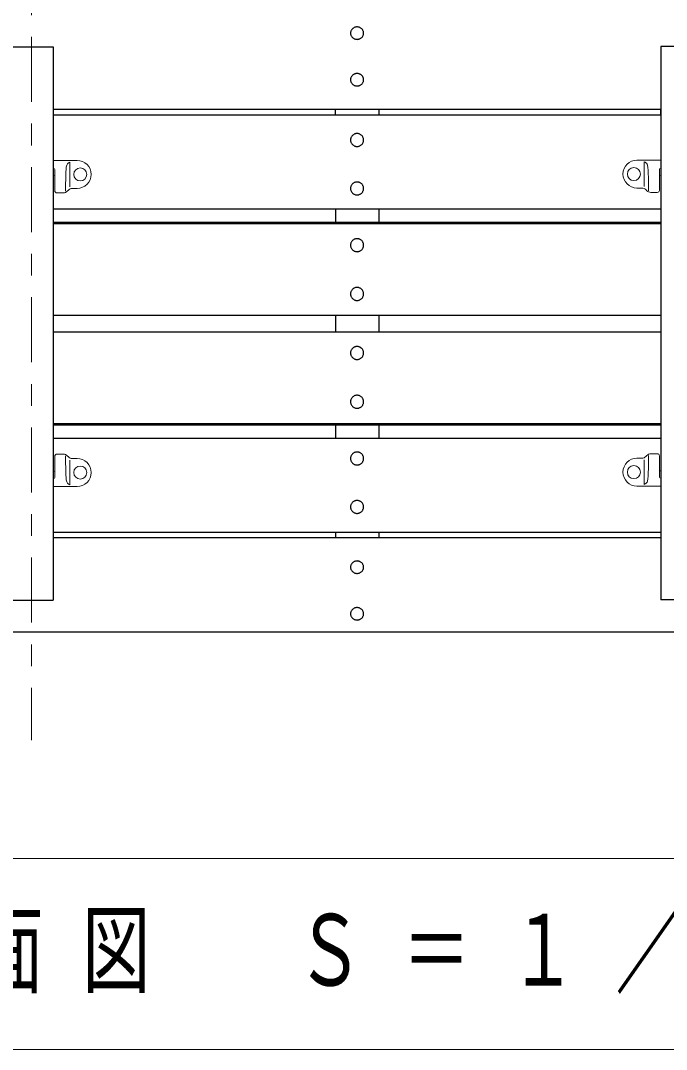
# Model space of a CAD drawing. Units: millimetres on the paper. Extents: x -365 to 12, y -47 to 342.
# Drawn here: x -281.22 to -251.47, y 179.85 to 227.27 of the extents above; entities that cross this region are included whole.
import ezdxf

# ---------------------------------------------------------------- set-up
doc = ezdxf.new("R2010")
doc.units = ezdxf.units.MM
doc.linetypes.add('USER2', pattern=[6, 3, -1, 1, -1])
doc.layers.add('LY_1', color=7, linetype='Continuous', lineweight=25)
doc.styles.add('ＭＳ ゴシック', font='')
doc.styles.get('ＭＳ ゴシック').set_extended_font_data('MS Gothic')

msp = doc.modelspace()

# ---------------------------------------------------------------- linework, layer by layer
at = {"layer": 'LY_1', "color": 4, "linetype": 'USER2', "lineweight": 13}
msp.add_line((-280.717, 232.524), (-280.717, 194.103), dxfattribs=at)
at = {"layer": 'LY_1', "color": 40}
for p, q in [((-281.717, 226.063), (-279.717, 226.063)), ((-279.717, 226.063), (-279.717, 200.563)), ((-251.717, 226.081), (-251.717, 200.581)), ((-249.717, 226.081), (-251.717, 226.081)), ((-279.717, 223.184), (-251.717, 223.184)), ((-279.717, 222.932), (-251.717, 222.932)), ((-279.717, 218.603), (-251.717, 218.603)), ((-279.717, 217.979), (-251.717, 217.979)), ((-279.717, 217.921), (-251.717, 217.921)), ((-279.717, 213.696), (-251.717, 213.696)), ((-279.717, 212.931), (-251.717, 212.931)), ((-279.717, 208.706), (-251.717, 208.706)), ((-279.717, 208.649), (-251.717, 208.649)), ((-279.717, 208.024), (-251.717, 208.024)), ((-279.717, 203.696), (-251.717, 203.696)), ((-279.717, 203.443), (-251.717, 203.443)), ((-281.717, 200.563), (-279.717, 200.563)), ((-249.717, 200.581), (-251.717, 200.581)), ((-310.467, 199.103), (-220.967, 199.103))]:
    msp.add_line(p, q, dxfattribs=at)
at = {"layer": 'LY_1'}
for p, q in [((-266.717, 222.932), (-266.717, 223.184)), ((-264.717, 223.184), (-264.717, 222.932)), ((-251.717, 222.949), (-251.717, 223.201)), ((-266.717, 208.649), (-266.717, 208.024)), ((-264.717, 208.649), (-264.717, 208.024)), ((-251.717, 208.666), (-251.717, 208.042)), ((-266.717, 203.696), (-266.717, 203.443)), ((-264.717, 203.696), (-264.717, 203.443)), ((-251.717, 203.714), (-251.717, 203.461))]:
    msp.add_line(p, q, dxfattribs=at)
at = {"layer": 'LY_1', "color": 1, "lineweight": 13}
for p, q in [((-278.613, 220.828), (-279.717, 220.828)), ((-278.946, 220.746), (-278.946, 219.609)), ((-252.822, 220.846), (-251.717, 220.846)), ((-252.488, 220.764), (-252.488, 219.626)), ((-279.692, 220.461), (-279.717, 220.461)), ((-279.717, 220.132), (-279.692, 220.132)), ((-279.642, 219.433), (-279.642, 220.411)), ((-251.792, 219.45), (-251.792, 220.428)), ((-251.742, 220.478), (-251.717, 220.478)), ((-251.717, 220.15), (-251.742, 220.15)), ((-279.142, 219.833), (-279.142, 219.415)), ((-252.822, 219.555), (-252.595, 219.555)), ((-252.292, 219.85), (-252.292, 219.433)), ((-279.542, 219.337), (-279.246, 219.337)), ((-279.016, 219.464), (-279.069, 219.41)), ((-278.613, 219.537), (-278.839, 219.537)), ((-252.419, 219.481), (-252.365, 219.428)), ((-251.892, 219.355), (-252.189, 219.355)), ((-279.542, 207.289), (-279.246, 207.289)), ((-252.419, 207.181), (-252.365, 207.234)), ((-252.292, 206.812), (-252.292, 207.229)), ((-251.892, 207.307), (-252.189, 207.307)), ((-279.642, 207.194), (-279.642, 206.216)), ((-279.142, 206.794), (-279.142, 207.211)), ((-279.016, 207.163), (-279.069, 207.216)), ((-278.946, 205.881), (-278.946, 207.018)), ((-278.613, 207.09), (-278.839, 207.09)), ((-252.822, 207.107), (-252.595, 207.107)), ((-252.488, 205.898), (-252.488, 207.036)), ((-251.792, 207.212), (-251.792, 206.234)), ((-279.717, 206.494), (-279.692, 206.494)), ((-251.717, 206.512), (-251.742, 206.512)), ((-279.692, 206.166), (-279.717, 206.166)), ((-278.613, 205.799), (-279.717, 205.799)), ((-252.822, 205.816), (-251.717, 205.816)), ((-251.742, 206.184), (-251.717, 206.184))]:
    msp.add_line(p, q, dxfattribs=at)
at = {"layer": 'LY_1', "color": 4}
for p, q in [((-266.717, 218.603), (-266.717, 217.979)), ((-264.717, 218.603), (-264.717, 217.979)), ((-251.717, 218.621), (-251.717, 217.997)), ((-266.717, 213.696), (-266.717, 212.931)), ((-264.717, 213.696), (-264.717, 212.931)), ((-251.717, 213.714), (-251.717, 212.949)), ((-266.717, 203.696), (-266.717, 203.443)), ((-264.717, 203.696), (-264.717, 203.443))]:
    msp.add_line(p, q, dxfattribs=at)
at = {"layer": 'LY_1', "lineweight": 13}
for p, q in [((-241.809, 188.655), (-289.609, 188.655)), ((-289.609, 179.855), (-241.809, 179.855))]:
    msp.add_line(p, q, dxfattribs=at)
at = {"layer": 'LY_1', "color": 4}
for points in [[(-265.417, 226.695), (-265.419, 226.72), (-265.422, 226.745), (-265.428, 226.769), (-265.435, 226.793), (-265.445, 226.816), (-265.458, 226.838), (-265.472, 226.859), (-265.488, 226.879), (-265.505, 226.898), (-265.525, 226.914), (-265.545, 226.93), (-265.567, 226.943), (-265.591, 226.955), (-265.615, 226.964), (-265.64, 226.972), (-265.665, 226.977), (-265.691, 226.98), (-265.717, 226.981), (-265.744, 226.98), (-265.769, 226.977), (-265.795, 226.972), (-265.82, 226.964), (-265.844, 226.955), (-265.867, 226.943), (-265.889, 226.93), (-265.91, 226.914), (-265.93, 226.898), (-265.947, 226.879), (-265.963, 226.859), (-265.977, 226.838), (-265.989, 226.816), (-265.999, 226.793), (-266.007, 226.769), (-266.013, 226.745), (-266.016, 226.72), (-266.017, 226.695), (-266.016, 226.67), (-266.013, 226.645), (-266.007, 226.621), (-265.999, 226.597), (-265.989, 226.574), (-265.977, 226.552), (-265.963, 226.531), (-265.947, 226.511), (-265.93, 226.493), (-265.91, 226.476), (-265.889, 226.46), (-265.867, 226.447), (-265.844, 226.436), (-265.82, 226.426), (-265.795, 226.418), (-265.769, 226.413), (-265.744, 226.41), (-265.717, 226.409), (-265.691, 226.41), (-265.665, 226.413), (-265.64, 226.418), (-265.615, 226.426), (-265.591, 226.436), (-265.567, 226.447), (-265.545, 226.46), (-265.525, 226.476), (-265.505, 226.493), (-265.488, 226.511), (-265.472, 226.531), (-265.458, 226.552), (-265.445, 226.574), (-265.435, 226.597), (-265.428, 226.621), (-265.422, 226.645), (-265.419, 226.67)], [(-265.417, 224.547), (-265.419, 224.572), (-265.422, 224.597), (-265.428, 224.621), (-265.435, 224.645), (-265.445, 224.668), (-265.458, 224.69), (-265.472, 224.711), (-265.488, 224.731), (-265.505, 224.75), (-265.525, 224.767), (-265.545, 224.782), (-265.567, 224.795), (-265.591, 224.807), (-265.615, 224.816), (-265.64, 224.824), (-265.665, 224.829), (-265.691, 224.832), (-265.717, 224.834), (-265.744, 224.832), (-265.769, 224.829), (-265.795, 224.824), (-265.82, 224.816), (-265.844, 224.807), (-265.867, 224.795), (-265.889, 224.782), (-265.91, 224.767), (-265.93, 224.75), (-265.947, 224.731), (-265.963, 224.711), (-265.977, 224.69), (-265.989, 224.668), (-265.999, 224.645), (-266.007, 224.621), (-266.013, 224.597), (-266.016, 224.572), (-266.017, 224.547), (-266.016, 224.522), (-266.013, 224.497), (-266.007, 224.473), (-265.999, 224.449), (-265.989, 224.426), (-265.977, 224.404), (-265.963, 224.383), (-265.947, 224.363), (-265.93, 224.345), (-265.91, 224.328), (-265.889, 224.313), (-265.867, 224.299), (-265.844, 224.288), (-265.82, 224.278), (-265.795, 224.271), (-265.769, 224.265), (-265.744, 224.262), (-265.717, 224.261), (-265.691, 224.262), (-265.665, 224.265), (-265.64, 224.271), (-265.615, 224.278), (-265.591, 224.288), (-265.567, 224.299), (-265.545, 224.313), (-265.525, 224.328), (-265.505, 224.345), (-265.488, 224.363), (-265.472, 224.383), (-265.458, 224.404), (-265.445, 224.426), (-265.435, 224.449), (-265.428, 224.473), (-265.422, 224.497), (-265.419, 224.522)], [(-265.417, 221.769), (-265.419, 221.795), (-265.422, 221.821), (-265.428, 221.846), (-265.435, 221.871), (-265.445, 221.895), (-265.458, 221.918), (-265.472, 221.94), (-265.488, 221.96), (-265.505, 221.979), (-265.525, 221.997), (-265.545, 222.013), (-265.567, 222.027), (-265.591, 222.039), (-265.615, 222.049), (-265.64, 222.057), (-265.665, 222.062), (-265.691, 222.066), (-265.717, 222.067), (-265.744, 222.066), (-265.769, 222.062), (-265.795, 222.057), (-265.82, 222.049), (-265.844, 222.039), (-265.867, 222.027), (-265.889, 222.013), (-265.91, 221.997), (-265.93, 221.979), (-265.947, 221.96), (-265.963, 221.94), (-265.977, 221.918), (-265.989, 221.895), (-265.999, 221.871), (-266.007, 221.846), (-266.013, 221.821), (-266.016, 221.795), (-266.017, 221.769), (-266.016, 221.743), (-266.013, 221.717), (-266.007, 221.692), (-265.999, 221.667), (-265.989, 221.643), (-265.977, 221.62), (-265.963, 221.598), (-265.947, 221.578), (-265.93, 221.559), (-265.91, 221.541), (-265.889, 221.525), (-265.867, 221.511), (-265.844, 221.499), (-265.82, 221.489), (-265.795, 221.482), (-265.769, 221.476), (-265.744, 221.473), (-265.717, 221.471), (-265.691, 221.473), (-265.665, 221.476), (-265.64, 221.482), (-265.615, 221.489), (-265.591, 221.499), (-265.567, 221.511), (-265.545, 221.525), (-265.525, 221.541), (-265.505, 221.559), (-265.488, 221.578), (-265.472, 221.598), (-265.458, 221.62), (-265.445, 221.643), (-265.435, 221.667), (-265.428, 221.692), (-265.422, 221.717), (-265.419, 221.743)], [(-265.417, 219.537), (-265.419, 219.563), (-265.422, 219.588), (-265.428, 219.614), (-265.435, 219.639), (-265.445, 219.663), (-265.458, 219.686), (-265.472, 219.707), (-265.488, 219.728), (-265.505, 219.747), (-265.525, 219.765), (-265.545, 219.781), (-265.567, 219.795), (-265.591, 219.807), (-265.615, 219.816), (-265.64, 219.824), (-265.665, 219.83), (-265.691, 219.833), (-265.717, 219.834), (-265.744, 219.833), (-265.769, 219.83), (-265.795, 219.824), (-265.82, 219.816), (-265.844, 219.807), (-265.867, 219.795), (-265.889, 219.781), (-265.91, 219.765), (-265.93, 219.747), (-265.947, 219.728), (-265.963, 219.707), (-265.977, 219.686), (-265.989, 219.663), (-265.999, 219.639), (-266.007, 219.614), (-266.013, 219.588), (-266.016, 219.563), (-266.017, 219.537), (-266.016, 219.511), (-266.013, 219.485), (-266.007, 219.46), (-265.999, 219.435), (-265.989, 219.411), (-265.977, 219.388), (-265.963, 219.366), (-265.947, 219.345), (-265.93, 219.326), (-265.91, 219.309), (-265.889, 219.293), (-265.867, 219.279), (-265.844, 219.267), (-265.82, 219.257), (-265.795, 219.249), (-265.769, 219.244), (-265.744, 219.24), (-265.717, 219.239), (-265.691, 219.24), (-265.665, 219.244), (-265.64, 219.249), (-265.615, 219.257), (-265.591, 219.267), (-265.567, 219.279), (-265.545, 219.293), (-265.525, 219.309), (-265.505, 219.326), (-265.488, 219.345), (-265.472, 219.366), (-265.458, 219.388), (-265.445, 219.411), (-265.435, 219.435), (-265.428, 219.46), (-265.422, 219.485), (-265.419, 219.511)], [(-265.417, 216.922), (-265.419, 216.948), (-265.422, 216.974), (-265.428, 217), (-265.435, 217.025), (-265.445, 217.049), (-265.458, 217.072), (-265.472, 217.094), (-265.488, 217.115), (-265.505, 217.134), (-265.525, 217.152), (-265.545, 217.168), (-265.567, 217.182), (-265.591, 217.194), (-265.615, 217.204), (-265.64, 217.212), (-265.665, 217.217), (-265.691, 217.221), (-265.717, 217.222), (-265.744, 217.221), (-265.769, 217.217), (-265.795, 217.212), (-265.82, 217.204), (-265.844, 217.194), (-265.867, 217.182), (-265.889, 217.168), (-265.91, 217.152), (-265.93, 217.134), (-265.947, 217.115), (-265.963, 217.094), (-265.977, 217.072), (-265.989, 217.049), (-265.999, 217.025), (-266.007, 217), (-266.013, 216.974), (-266.016, 216.948), (-266.017, 216.922), (-266.016, 216.896), (-266.013, 216.87), (-266.007, 216.845), (-265.999, 216.82), (-265.989, 216.796), (-265.977, 216.772), (-265.963, 216.75), (-265.947, 216.73), (-265.93, 216.71), (-265.91, 216.693), (-265.889, 216.677), (-265.867, 216.663), (-265.844, 216.651), (-265.82, 216.641), (-265.795, 216.633), (-265.769, 216.627), (-265.744, 216.624), (-265.717, 216.623), (-265.691, 216.624), (-265.665, 216.627), (-265.64, 216.633), (-265.615, 216.641), (-265.591, 216.651), (-265.567, 216.663), (-265.545, 216.677), (-265.525, 216.693), (-265.505, 216.71), (-265.488, 216.73), (-265.472, 216.75), (-265.458, 216.772), (-265.445, 216.796), (-265.435, 216.82), (-265.428, 216.845), (-265.422, 216.87), (-265.419, 216.896)], [(-265.417, 214.674), (-265.419, 214.7), (-265.422, 214.726), (-265.428, 214.752), (-265.435, 214.777), (-265.445, 214.801), (-265.458, 214.824), (-265.472, 214.846), (-265.488, 214.867), (-265.505, 214.886), (-265.525, 214.904), (-265.545, 214.92), (-265.567, 214.934), (-265.591, 214.946), (-265.615, 214.956), (-265.64, 214.964), (-265.665, 214.97), (-265.691, 214.973), (-265.717, 214.974), (-265.744, 214.973), (-265.769, 214.97), (-265.795, 214.964), (-265.82, 214.956), (-265.844, 214.946), (-265.867, 214.934), (-265.889, 214.92), (-265.91, 214.904), (-265.93, 214.886), (-265.947, 214.867), (-265.963, 214.846), (-265.977, 214.824), (-265.989, 214.801), (-265.999, 214.777), (-266.007, 214.752), (-266.013, 214.726), (-266.016, 214.7), (-266.017, 214.674), (-266.016, 214.648), (-266.013, 214.622), (-266.007, 214.597), (-265.999, 214.572), (-265.989, 214.548), (-265.977, 214.524), (-265.963, 214.502), (-265.947, 214.482), (-265.93, 214.462), (-265.91, 214.445), (-265.889, 214.429), (-265.867, 214.415), (-265.844, 214.403), (-265.82, 214.393), (-265.795, 214.385), (-265.769, 214.379), (-265.744, 214.376), (-265.717, 214.375), (-265.691, 214.376), (-265.665, 214.379), (-265.64, 214.385), (-265.615, 214.393), (-265.591, 214.403), (-265.567, 214.415), (-265.545, 214.429), (-265.525, 214.445), (-265.505, 214.462), (-265.488, 214.482), (-265.472, 214.502), (-265.458, 214.524), (-265.445, 214.548), (-265.435, 214.572), (-265.428, 214.597), (-265.422, 214.622), (-265.419, 214.648)], [(-265.417, 211.953), (-265.419, 211.979), (-265.422, 212.005), (-265.428, 212.031), (-265.435, 212.056), (-265.445, 212.08), (-265.458, 212.103), (-265.472, 212.125), (-265.488, 212.146), (-265.505, 212.165), (-265.525, 212.183), (-265.545, 212.199), (-265.567, 212.213), (-265.591, 212.225), (-265.615, 212.235), (-265.64, 212.243), (-265.665, 212.248), (-265.691, 212.252), (-265.717, 212.253), (-265.744, 212.252), (-265.769, 212.248), (-265.795, 212.243), (-265.82, 212.235), (-265.844, 212.225), (-265.867, 212.213), (-265.889, 212.199), (-265.91, 212.183), (-265.93, 212.165), (-265.947, 212.146), (-265.963, 212.125), (-265.977, 212.103), (-265.989, 212.08), (-265.999, 212.056), (-266.007, 212.031), (-266.013, 212.005), (-266.016, 211.979), (-266.017, 211.953), (-266.016, 211.927), (-266.013, 211.901), (-266.007, 211.876), (-265.999, 211.851), (-265.989, 211.826), (-265.977, 211.803), (-265.963, 211.781), (-265.947, 211.76), (-265.93, 211.741), (-265.91, 211.724), (-265.889, 211.708), (-265.867, 211.694), (-265.844, 211.682), (-265.82, 211.672), (-265.795, 211.664), (-265.769, 211.658), (-265.744, 211.655), (-265.717, 211.653), (-265.691, 211.655), (-265.665, 211.658), (-265.64, 211.664), (-265.615, 211.672), (-265.591, 211.682), (-265.567, 211.694), (-265.545, 211.708), (-265.525, 211.724), (-265.505, 211.741), (-265.488, 211.76), (-265.472, 211.781), (-265.458, 211.803), (-265.445, 211.826), (-265.435, 211.851), (-265.428, 211.876), (-265.422, 211.901), (-265.419, 211.927)], [(-265.417, 209.705), (-265.419, 209.731), (-265.422, 209.757), (-265.428, 209.783), (-265.435, 209.808), (-265.445, 209.832), (-265.458, 209.855), (-265.472, 209.877), (-265.488, 209.898), (-265.505, 209.917), (-265.525, 209.935), (-265.545, 209.951), (-265.567, 209.965), (-265.591, 209.977), (-265.615, 209.987), (-265.64, 209.995), (-265.665, 210), (-265.691, 210.004), (-265.717, 210.005), (-265.744, 210.004), (-265.769, 210), (-265.795, 209.995), (-265.82, 209.987), (-265.844, 209.977), (-265.867, 209.965), (-265.889, 209.951), (-265.91, 209.935), (-265.93, 209.917), (-265.947, 209.898), (-265.963, 209.877), (-265.977, 209.855), (-265.989, 209.832), (-265.999, 209.808), (-266.007, 209.783), (-266.013, 209.757), (-266.016, 209.731), (-266.017, 209.705), (-266.016, 209.679), (-266.013, 209.653), (-266.007, 209.628), (-265.999, 209.603), (-265.989, 209.579), (-265.977, 209.555), (-265.963, 209.533), (-265.947, 209.513), (-265.93, 209.493), (-265.91, 209.476), (-265.889, 209.46), (-265.867, 209.446), (-265.844, 209.434), (-265.82, 209.424), (-265.795, 209.416), (-265.769, 209.41), (-265.744, 209.407), (-265.717, 209.405), (-265.691, 209.407), (-265.665, 209.41), (-265.64, 209.416), (-265.615, 209.424), (-265.591, 209.434), (-265.567, 209.446), (-265.545, 209.46), (-265.525, 209.476), (-265.505, 209.493), (-265.488, 209.513), (-265.472, 209.533), (-265.458, 209.555), (-265.445, 209.579), (-265.435, 209.603), (-265.428, 209.628), (-265.422, 209.653), (-265.419, 209.679)], [(-265.417, 207.091), (-265.419, 207.117), (-265.422, 207.142), (-265.428, 207.168), (-265.435, 207.193), (-265.445, 207.217), (-265.458, 207.24), (-265.472, 207.261), (-265.488, 207.282), (-265.505, 207.301), (-265.525, 207.319), (-265.545, 207.335), (-265.567, 207.348), (-265.591, 207.36), (-265.615, 207.37), (-265.64, 207.378), (-265.665, 207.384), (-265.691, 207.387), (-265.717, 207.388), (-265.744, 207.387), (-265.769, 207.384), (-265.795, 207.378), (-265.82, 207.37), (-265.844, 207.36), (-265.867, 207.348), (-265.889, 207.335), (-265.91, 207.319), (-265.93, 207.301), (-265.947, 207.282), (-265.963, 207.261), (-265.977, 207.24), (-265.989, 207.217), (-265.999, 207.193), (-266.007, 207.168), (-266.013, 207.142), (-266.016, 207.117), (-266.017, 207.091), (-266.016, 207.065), (-266.013, 207.039), (-266.007, 207.014), (-265.999, 206.989), (-265.989, 206.965), (-265.977, 206.942), (-265.963, 206.92), (-265.947, 206.899), (-265.93, 206.88), (-265.91, 206.863), (-265.889, 206.847), (-265.867, 206.833), (-265.844, 206.821), (-265.82, 206.811), (-265.795, 206.803), (-265.769, 206.798), (-265.744, 206.794), (-265.717, 206.793), (-265.691, 206.794), (-265.665, 206.798), (-265.64, 206.803), (-265.615, 206.811), (-265.591, 206.821), (-265.567, 206.833), (-265.545, 206.847), (-265.525, 206.863), (-265.505, 206.88), (-265.488, 206.899), (-265.472, 206.92), (-265.458, 206.942), (-265.445, 206.965), (-265.435, 206.989), (-265.428, 207.014), (-265.422, 207.039), (-265.419, 207.065)], [(-265.417, 204.859), (-265.419, 204.884), (-265.422, 204.91), (-265.428, 204.936), (-265.435, 204.96), (-265.445, 204.984), (-265.458, 205.007), (-265.472, 205.029), (-265.488, 205.05), (-265.505, 205.069), (-265.525, 205.087), (-265.545, 205.102), (-265.567, 205.116), (-265.591, 205.128), (-265.615, 205.138), (-265.64, 205.146), (-265.665, 205.152), (-265.691, 205.155), (-265.717, 205.156), (-265.744, 205.155), (-265.769, 205.152), (-265.795, 205.146), (-265.82, 205.138), (-265.844, 205.128), (-265.867, 205.116), (-265.889, 205.102), (-265.91, 205.087), (-265.93, 205.069), (-265.947, 205.05), (-265.963, 205.029), (-265.977, 205.007), (-265.989, 204.984), (-265.999, 204.96), (-266.007, 204.936), (-266.013, 204.91), (-266.016, 204.884), (-266.017, 204.859), (-266.016, 204.833), (-266.013, 204.807), (-266.007, 204.781), (-265.999, 204.757), (-265.989, 204.733), (-265.977, 204.71), (-265.963, 204.688), (-265.947, 204.667), (-265.93, 204.648), (-265.91, 204.631), (-265.889, 204.615), (-265.867, 204.601), (-265.844, 204.589), (-265.82, 204.579), (-265.795, 204.571), (-265.769, 204.565), (-265.744, 204.562), (-265.717, 204.561), (-265.691, 204.562), (-265.665, 204.565), (-265.64, 204.571), (-265.615, 204.579), (-265.591, 204.589), (-265.567, 204.601), (-265.545, 204.615), (-265.525, 204.631), (-265.505, 204.648), (-265.488, 204.667), (-265.472, 204.688), (-265.458, 204.71), (-265.445, 204.733), (-265.435, 204.757), (-265.428, 204.781), (-265.422, 204.807), (-265.419, 204.833)], [(-265.417, 202.08), (-265.419, 202.105), (-265.422, 202.13), (-265.428, 202.154), (-265.435, 202.178), (-265.445, 202.201), (-265.458, 202.223), (-265.472, 202.245), (-265.488, 202.264), (-265.505, 202.283), (-265.525, 202.3), (-265.545, 202.315), (-265.567, 202.328), (-265.591, 202.34), (-265.615, 202.349), (-265.64, 202.357), (-265.665, 202.362), (-265.691, 202.366), (-265.717, 202.367), (-265.744, 202.366), (-265.769, 202.362), (-265.795, 202.357), (-265.82, 202.349), (-265.844, 202.34), (-265.867, 202.328), (-265.889, 202.315), (-265.91, 202.3), (-265.93, 202.283), (-265.947, 202.264), (-265.963, 202.245), (-265.977, 202.223), (-265.989, 202.201), (-265.999, 202.178), (-266.007, 202.154), (-266.013, 202.13), (-266.016, 202.105), (-266.017, 202.08), (-266.016, 202.055), (-266.013, 202.031), (-266.007, 202.006), (-265.999, 201.982), (-265.989, 201.959), (-265.977, 201.937), (-265.963, 201.916), (-265.947, 201.896), (-265.93, 201.878), (-265.91, 201.861), (-265.889, 201.846), (-265.867, 201.832), (-265.844, 201.821), (-265.82, 201.811), (-265.795, 201.804), (-265.769, 201.798), (-265.744, 201.795), (-265.717, 201.794), (-265.691, 201.795), (-265.665, 201.798), (-265.64, 201.804), (-265.615, 201.811), (-265.591, 201.821), (-265.567, 201.832), (-265.545, 201.846), (-265.525, 201.861), (-265.505, 201.878), (-265.488, 201.896), (-265.472, 201.916), (-265.458, 201.937), (-265.445, 201.959), (-265.435, 201.982), (-265.428, 202.006), (-265.422, 202.031), (-265.419, 202.055)], [(-265.417, 199.932), (-265.419, 199.957), (-265.422, 199.982), (-265.428, 200.006), (-265.435, 200.03), (-265.445, 200.053), (-265.458, 200.076), (-265.472, 200.097), (-265.488, 200.116), (-265.505, 200.135), (-265.525, 200.152), (-265.545, 200.167), (-265.567, 200.18), (-265.591, 200.192), (-265.615, 200.201), (-265.64, 200.209), (-265.665, 200.214), (-265.691, 200.218), (-265.717, 200.219), (-265.744, 200.218), (-265.769, 200.214), (-265.795, 200.209), (-265.82, 200.201), (-265.844, 200.192), (-265.867, 200.18), (-265.889, 200.167), (-265.91, 200.152), (-265.93, 200.135), (-265.947, 200.116), (-265.963, 200.097), (-265.977, 200.076), (-265.989, 200.053), (-265.999, 200.03), (-266.007, 200.006), (-266.013, 199.982), (-266.016, 199.957), (-266.017, 199.932), (-266.016, 199.907), (-266.013, 199.883), (-266.007, 199.858), (-265.999, 199.834), (-265.989, 199.811), (-265.977, 199.789), (-265.963, 199.768), (-265.947, 199.748), (-265.93, 199.73), (-265.91, 199.713), (-265.889, 199.698), (-265.867, 199.684), (-265.844, 199.673), (-265.82, 199.663), (-265.795, 199.656), (-265.769, 199.65), (-265.744, 199.647), (-265.717, 199.646), (-265.691, 199.647), (-265.665, 199.65), (-265.64, 199.656), (-265.615, 199.663), (-265.591, 199.673), (-265.567, 199.684), (-265.545, 199.698), (-265.525, 199.713), (-265.505, 199.73), (-265.488, 199.748), (-265.472, 199.768), (-265.458, 199.789), (-265.445, 199.811), (-265.435, 199.834), (-265.428, 199.858), (-265.422, 199.883), (-265.419, 199.907)]]:
    msp.add_lwpolyline(points, close=True, dxfattribs=at)
at = {"layer": 'LY_1', "color": 1, "lineweight": 13}
for points in [[(-278.946, 220.746), (-278.984, 220.728), (-279.019, 220.704), (-279.049, 220.678), (-279.074, 220.645), (-279.091, 220.608), (-279.103, 220.566), (-279.111, 220.518), (-279.117, 220.462), (-279.122, 220.393), (-279.126, 220.317), (-279.13, 220.237), (-279.133, 220.155), (-279.135, 220.075), (-279.137, 219.999), (-279.139, 219.931), (-279.14, 219.872), (-279.141, 219.827), (-279.142, 219.797), (-279.142, 219.787), (-279.142, 219.797), (-279.142, 219.833)], [(-252.488, 220.764), (-252.451, 220.745), (-252.416, 220.722), (-252.386, 220.695), (-252.361, 220.663), (-252.343, 220.626), (-252.331, 220.584), (-252.323, 220.535), (-252.318, 220.479), (-252.313, 220.41), (-252.308, 220.334), (-252.305, 220.254), (-252.302, 220.173), (-252.299, 220.093), (-252.297, 220.017), (-252.295, 219.948), (-252.294, 219.89), (-252.293, 219.845), (-252.293, 219.815), (-252.292, 219.804), (-252.292, 219.815), (-252.292, 219.85)], [(-278.946, 205.881), (-278.984, 205.899), (-279.019, 205.922), (-279.049, 205.949), (-279.074, 205.982), (-279.091, 206.019), (-279.103, 206.061), (-279.111, 206.109), (-279.117, 206.165), (-279.122, 206.234), (-279.126, 206.31), (-279.13, 206.39), (-279.133, 206.472), (-279.135, 206.552), (-279.137, 206.627), (-279.139, 206.696), (-279.14, 206.754), (-279.141, 206.8), (-279.142, 206.829), (-279.142, 206.84), (-279.142, 206.829), (-279.142, 206.794)], [(-252.488, 205.898), (-252.451, 205.917), (-252.416, 205.94), (-252.386, 205.967), (-252.361, 205.999), (-252.343, 206.036), (-252.331, 206.078), (-252.323, 206.127), (-252.318, 206.183), (-252.313, 206.252), (-252.308, 206.328), (-252.305, 206.408), (-252.302, 206.489), (-252.299, 206.569), (-252.297, 206.645), (-252.295, 206.714), (-252.294, 206.772), (-252.293, 206.817), (-252.293, 206.847), (-252.292, 206.858), (-252.292, 206.847), (-252.292, 206.812)]]:
    msp.add_lwpolyline(points, dxfattribs=at)
for centre in [(-252.967, 220.2), (-278.467, 220.183), (-252.967, 206.462), (-278.467, 206.444)]:
    msp.add_circle(centre, 0.3, dxfattribs=at)
for centre, radius, start, end in [((-278.613, 220.183), 0.645, 270, 90), ((-252.822, 220.2), 0.645, 90, 270), ((-279.692, 220.411), 0.05, 360, 90), ((-279.692, 220.082), 0.05, 0, 90), ((-251.742, 220.428), 0.05, 90, 180), ((-251.742, 220.1), 0.05, 90, 180), ((-252.595, 219.305), 0.25, 45, 90), ((-279.542, 219.433), 0.1, 180, 270), ((-279.246, 219.587), 0.25, 270, 315), ((-278.839, 219.287), 0.25, 90, 135), ((-252.189, 219.605), 0.25, 225, 270), ((-251.892, 219.45), 0.1, 270, 0), ((-279.542, 207.194), 0.1, 90, 180), ((-279.246, 207.039), 0.25, 45, 90), ((-252.189, 207.057), 0.25, 90, 135), ((-251.892, 207.212), 0.1, 360, 90), ((-278.839, 207.34), 0.25, 225, 270), ((-278.613, 206.444), 0.645, 270, 90), ((-252.822, 206.462), 0.645, 90, 270), ((-252.595, 207.357), 0.25, 270, 315), ((-279.692, 206.544), 0.05, 270, 0), ((-251.742, 206.562), 0.05, 180, 270), ((-279.692, 206.216), 0.05, 270, 0), ((-251.742, 206.234), 0.05, 180, 270)]:
    msp.add_arc(centre, radius, start, end, dxfattribs=at)

# ---------------------------------------------------------------- texts
at = {"layer": 'LY_1', "insert": (-288.209, 184.255), "char_height": 3.299, "attachment_point": 4, "style": 'ＭＳ ゴシック'}
msp.add_mtext('\\T1.56;\\W0.7;平面図\u3000Ｓ＝１／20', dxfattribs=at)

doc.saveas('drawing.dxf')
